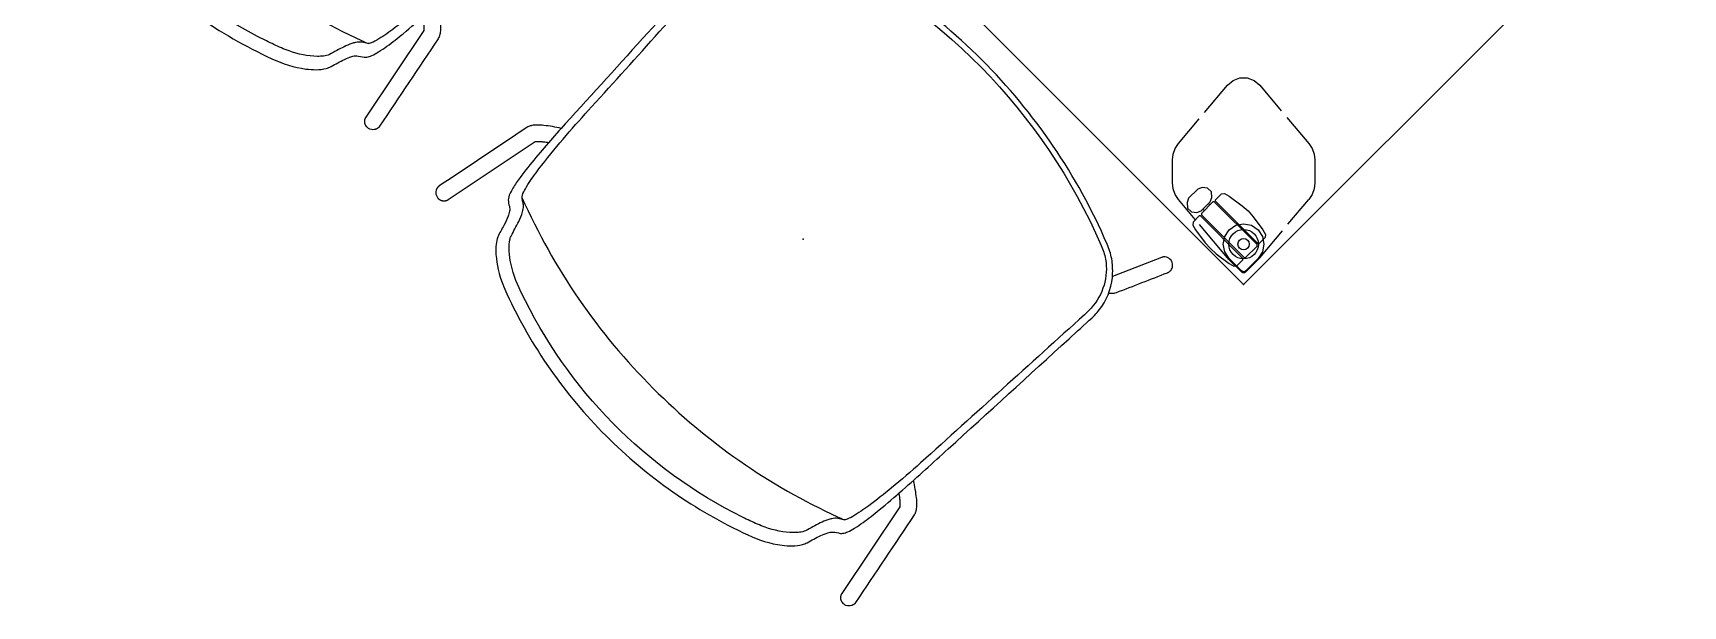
# Model space of a CAD drawing. Header units: inches. Extents: x 0 to 707, y 8 to 426.
# Drawn here: x 449.1 to 512.8, y 130.3 to 152.4 of the extents above; entities that cross this region are included whole.
import ezdxf

# ---------------------------------------------------------------- set-up
doc = ezdxf.new("R2010")
doc.units = ezdxf.units.IN
doc.header["$MEASUREMENT"] = 0
for name, color, linetype in [('SEAT', 5, 'Continuous'), ('TABLE', 6, 'Continuous'), ('TABLE-CASTER3', 6, 'Continuous'), ('TABLE-LEG3', 6, 'Continuous'), ('TABLE-LEGBRACKET3', 6, 'Continuous')]:
    doc.layers.add(name, color=color, linetype=linetype)

# ---------------------------------------------------------------- blocks, each defined once
blk = doc.blocks.new('PHZ515S_2454L_4P')
at = {"layer": 'TABLE'}
for p, q in [((53.875, -24), (53.875, 0)), ((0, -24), (53.875, -24))]:
    blk.add_line(p, q, dxfattribs=at)
blk.add_point((53.875, -24), dxfattribs=at)
at = {"layer": 'TABLE-CASTER3'}
for p, q in [((50.788, -22.452), (50.794, -22.126)), ((50.794, -22.126), (50.864, -22.033)), ((50.864, -22.033), (51.07, -21.98)), ((51.07, -21.98), (51.689, -21.886)), ((51.689, -21.886), (51.985, -21.87)), ((51.985, -21.87), (52.282, -21.886)), ((52.282, -21.886), (52.902, -21.981)), ((52.902, -21.981), (53.106, -22.033)), ((53.106, -22.033), (53.182, -22.126)), ((53.182, -22.126), (53.182, -22.452)), ((50.091, -22.489), (50.016, -22.647)), ((50.016, -22.647), (50.016, -23.148)), ((50.253, -22.354), (50.091, -22.489)), ((50.465, -22.353), (50.253, -22.354)), ((50.629, -22.488), (50.465, -22.353)), ((50.704, -22.648), (50.629, -22.488)), ((50.704, -23.148), (50.704, -22.648)), ((50.778, -22.74), (50.704, -22.74)), ((50.817, -22.543), (50.778, -22.583)), ((50.778, -22.583), (50.778, -23.213)), ((50.828, -22.492), (50.788, -22.452)), ((53.15, -22.543), (50.817, -22.543)), ((53.143, -22.492), (50.828, -22.492)), ((53.182, -22.452), (53.143, -22.492)), ((53.19, -22.582), (53.15, -22.543)), ((53.19, -23.213), (53.19, -22.582)), ((50.016, -23.148), (50.091, -23.307)), ((50.091, -23.307), (50.254, -23.441)), ((50.254, -23.441), (50.466, -23.442)), ((50.466, -23.442), (50.629, -23.307)), ((50.629, -23.307), (50.704, -23.148)), ((50.704, -23.055), (50.778, -23.055)), ((50.778, -23.213), (50.817, -23.252)), ((50.828, -23.303), (50.788, -23.343)), ((50.788, -23.343), (50.794, -23.67)), ((50.817, -23.252), (53.151, -23.252)), ((53.143, -23.303), (50.828, -23.303)), ((53.182, -23.343), (53.143, -23.303)), ((53.151, -23.252), (53.19, -23.213)), ((53.182, -23.67), (53.182, -23.343)), ((50.794, -23.67), (50.864, -23.762)), ((50.864, -23.762), (51.07, -23.815)), ((51.07, -23.815), (51.689, -23.909)), ((51.689, -23.909), (51.985, -23.926)), ((51.985, -23.926), (52.282, -23.909)), ((52.282, -23.909), (52.902, -23.815)), ((52.902, -23.815), (53.106, -23.762)), ((53.106, -23.762), (53.182, -23.67))]:
    blk.add_line(p, q, dxfattribs=at)
blk.add_circle((52.772, -22.898), 0.217, dxfattribs=at)
at = {"layer": 'TABLE-LEG3', "extrusion": (1, -1.22465e-16, 0)}
for p, q in [((52.216, -22.341), (52.471, -22.17)), ((52.471, -22.17), (52.772, -22.11)), ((52.772, -22.11), (53.074, -22.17)), ((53.074, -22.17), (53.329, -22.341)), ((51.985, -22.898), (52.045, -22.596)), ((52.045, -23.199), (51.985, -22.898)), ((52.045, -22.596), (52.216, -22.341)), ((53.329, -22.341), (53.5, -22.596)), ((53.5, -22.596), (53.56, -22.898)), ((53.56, -22.898), (53.56, -23.567)), ((52.216, -23.454), (52.045, -23.199)), ((52.471, -23.625), (52.216, -23.454)), ((53.56, -23.567), (53.551, -23.612)), ((52.772, -23.685), (52.471, -23.625)), ((53.442, -23.685), (52.772, -23.685)), ((53.487, -23.676), (53.442, -23.685)), ((53.525, -23.65), (53.487, -23.676)), ((53.551, -23.612), (53.525, -23.65))]:
    blk.add_line(p, q, dxfattribs=at)
at = {"layer": 'TABLE-LEG3'}
blk.add_circle((52.772, -22.898), 0.571, dxfattribs=at)
at = {"layer": 'TABLE-LEGBRACKET3', "extrusion": (1, -1.22465e-16, 0)}
for p, q in [((48.014, -18.716), (48.134, -18.459)), ((48.134, -18.459), (48.334, -18.259)), ((48.334, -18.259), (48.591, -18.139)), ((48.591, -18.139), (48.874, -18.114)), ((48.874, -18.114), (50.161, -18.227)), ((50.491, -18.256), (51.806, -18.371)), ((51.806, -18.371), (52.03, -18.417)), ((52.03, -18.417), (52.237, -18.513)), ((47.989, -18.999), (48.014, -18.716)), ((48.109, -20.368), (47.989, -18.999)), ((52.237, -18.513), (52.416, -18.655)), ((52.416, -18.655), (53.045, -19.284)), ((53.045, -19.284), (53.187, -19.463)), ((53.187, -19.463), (53.284, -19.67)), ((53.284, -19.67), (53.33, -19.894)), ((48.245, -21.931), (48.136, -20.682)), ((48.292, -22.155), (48.245, -21.931)), ((48.388, -22.362), (48.292, -22.155)), ((48.53, -22.541), (48.388, -22.362)), ((49.159, -23.17), (48.53, -22.541)), ((49.338, -23.312), (49.159, -23.17)), ((49.545, -23.409), (49.338, -23.312)), ((49.769, -23.455), (49.545, -23.409)), ((50.779, -23.543), (49.769, -23.455)), ((52.703, -23.712), (51.032, -23.565)), ((52.771, -23.715), (52.703, -23.712)), ((53.471, -23.715), (52.771, -23.715)), ((53.53, -23.699), (53.471, -23.715)), ((53.574, -23.656), (53.53, -23.699)), ((53.589, -23.596), (53.574, -23.656))]:
    blk.add_line(p, q, dxfattribs=at)
at = {"layer": 'TABLE-LEGBRACKET3', "extrusion": (-1.83697e-16, -1, 0)}
for p, q in [((53.439, -21.143), (53.33, -19.894)), ((53.587, -22.828), (53.468, -21.476)), ((53.59, -22.896), (53.587, -22.828)), ((53.59, -23.596), (53.59, -22.896))]:
    blk.add_line(p, q, dxfattribs=at)
blk = doc.blocks.new('3AAC1704_0P')
at = {"layer": 'SEAT'}
for p, q in [((-8.577, 11.389), (-8.577, 11.389)), ((-8.574, 11.39), (-8.574, 11.39)), ((-8.57, 11.39), (-8.57, 11.39)), ((-8.567, 11.39), (-8.567, 11.39)), ((-8.563, 11.391), (-8.563, 11.391)), ((-8.56, 11.391), (-8.56, 11.391)), ((-8.556, 11.391), (-8.556, 11.391)), ((-8.553, 11.391), (-8.553, 11.391)), ((-8.533, 11.391), (-8.533, 11.391)), ((-8.529, 11.391), (-8.529, 11.391)), ((-8.526, 11.39), (-8.526, 11.39)), ((-8.522, 11.39), (-8.522, 11.39)), ((-8.519, 11.39), (-8.519, 11.39)), ((-8.515, 11.389), (-8.516, 11.389)), ((-8.611, 10.768), (-4.659, 9.983)), ((-10.754, 0.022), (-10.754, 0.012)), ((-10.754, 0.012), (-10.754, 0.002)), ((9.287, -10.297), (7.423, -9.475)), ((-8.611, -10.744), (-4.659, -9.959)), ((-8.577, -11.365), (-8.577, -11.365)), ((-8.574, -11.366), (-8.574, -11.366)), ((-8.57, -11.366), (-8.57, -11.366)), ((-8.567, -11.366), (-8.567, -11.366)), ((-8.563, -11.367), (-8.563, -11.367)), ((-8.56, -11.367), (-8.56, -11.367)), ((-8.556, -11.367), (-8.556, -11.367)), ((-8.553, -11.367), (-8.553, -11.367)), ((-8.533, -11.367), (-8.533, -11.367)), ((-8.529, -11.367), (-8.529, -11.367)), ((-8.526, -11.366), (-8.526, -11.366)), ((-8.522, -11.366), (-8.522, -11.366)), ((-8.519, -11.366), (-8.519, -11.366)), ((-8.515, -11.365), (-8.516, -11.365))]:
    blk.add_line(p, q, dxfattribs=at)
for points in [[(-8.765, 11.297, 0.093123), (-8.83, 11.198, 0.085888), (-8.855, 11.09)], [(-8.855, 11.09, 0.005381), (-8.855, 11.083)], [(-8.855, 11.083, 0.005336), (-8.855, 11.076)], [(-8.855, 11.076, 0.005386), (-8.855, 11.069)], [(-8.855, 11.069, 0.063248), (-8.844, 10.989)], [(-8.844, 10.989, 0.00235), (-8.844, 10.986)], [(-8.844, 10.986, 0.000659), (-8.843, 10.985)], [(-8.843, 10.985, 0.002332), (-8.842, 10.983)], [(-8.842, 10.983, 0.000687), (-8.842, 10.982)], [(-8.842, 10.982, 0.002314), (-8.841, 10.979)], [(-8.841, 10.979, 0.000716), (-8.841, 10.978)], [(-8.841, 10.978, 0.002296), (-8.84, 10.975)], [(-8.84, 10.975, 0.000746), (-8.84, 10.974)], [(-8.84, 10.974, 0.002278), (-8.839, 10.972)], [(-8.839, 10.972, 0.000775), (-8.839, 10.971)], [(-8.839, 10.971, 0.002259), (-8.838, 10.968)], [(-8.838, 10.968, 0.000804), (-8.837, 10.967)], [(-8.837, 10.967, 0.00224), (-8.837, 10.964)], [(-8.837, 10.964, 0.000834), (-8.836, 10.963)], [(-8.836, 10.963, 0.00222), (-8.835, 10.961)], [(-8.835, 10.961, 0.000864), (-8.835, 10.96)], [(-8.835, 10.96, 0.002201), (-8.834, 10.957)], [(-8.834, 10.957, 0.000894), (-8.833, 10.956)], [(-8.833, 10.956, 0.002181), (-8.832, 10.953)], [(-8.832, 10.953, 0.000924), (-8.832, 10.952)], [(-8.832, 10.952, 0.00216), (-8.831, 10.95)], [(-8.831, 10.95, 0.000954), (-8.83, 10.949)], [(-8.83, 10.949, 0.00214), (-8.829, 10.946)], [(-8.829, 10.946, 0.000984), (-8.829, 10.945)], [(-8.829, 10.945, 0.002119), (-8.828, 10.943)], [(-8.828, 10.943, 0.001015), (-8.827, 10.941)], [(-8.827, 10.941, 0.002098), (-8.826, 10.939)], [(-8.826, 10.939, 0.001045), (-8.826, 10.938)], [(-8.826, 10.938, 0.002076), (-8.825, 10.935)], [(-8.825, 10.935, 0.001076), (-8.824, 10.934)], [(-8.824, 10.934, 0.002054), (-8.823, 10.932)], [(-8.823, 10.932, 0.001106), (-8.822, 10.931)], [(-8.822, 10.931, 0.002032), (-8.821, 10.928)], [(-8.821, 10.928, 0.001137), (-8.82, 10.927)], [(-8.82, 10.927, 0.00201), (-8.819, 10.925)], [(-8.819, 10.925, 0.001168), (-8.819, 10.924)], [(-8.819, 10.924, 0.001987), (-8.817, 10.921)], [(-8.817, 10.921, 0.001199), (-8.817, 10.92)], [(-8.817, 10.92, 0.001965), (-8.816, 10.918)], [(-8.816, 10.918, 0.00123), (-8.815, 10.917)], [(-8.815, 10.917, 0.001941), (-8.814, 10.915)], [(-8.814, 10.915, 0.001261), (-8.813, 10.913)], [(-8.813, 10.913, 0.001918), (-8.812, 10.911)], [(-8.812, 10.911, 0.001292), (-8.811, 10.91)], [(-8.811, 10.91, 0.001894), (-8.81, 10.908)], [(-8.81, 10.908, 0.001323), (-8.809, 10.906)], [(-8.809, 10.906, 0.00187), (-8.808, 10.904)], [(-8.808, 10.904, 0.001354), (-8.807, 10.903)], [(-8.807, 10.903, 0.001846), (-8.805, 10.901)], [(-8.805, 10.901, 0.001385), (-8.805, 10.899)], [(-8.805, 10.899, 0.001822), (-8.803, 10.898)], [(-8.803, 10.898, 0.001416), (-8.802, 10.896)], [(-8.802, 10.896, 0.001797), (-8.801, 10.894)], [(-8.801, 10.894, 0.001447), (-8.8, 10.893)], [(-8.8, 10.893, 0.001772), (-8.799, 10.891)], [(-8.799, 10.891, 0.001478), (-8.798, 10.89)], [(-8.798, 10.89, 0.001747), (-8.797, 10.888)], [(-8.797, 10.888, 0.00151), (-8.795, 10.886)], [(-8.795, 10.886, 0.001721), (-8.794, 10.885)], [(-8.794, 10.885, 0.001541), (-8.793, 10.883)], [(-8.793, 10.883, 0.001696), (-8.792, 10.881)], [(-8.792, 10.881, 0.001572), (-8.791, 10.88)], [(-8.791, 10.88, 0.00167), (-8.789, 10.878)], [(-8.789, 10.878, 0.001603), (-8.788, 10.877)], [(-8.788, 10.877, 0.001643), (-8.787, 10.875)], [(-8.787, 10.875, 0.001634), (-8.786, 10.873)], [(-8.786, 10.873, 0.001617), (-8.784, 10.872)], [(-8.784, 10.872, 0.001665), (-8.783, 10.87)], [(-8.783, 10.87, 0.00159), (-8.782, 10.869)], [(-8.782, 10.869, 0.001695), (-8.78, 10.867)], [(-8.78, 10.867, 0.001564), (-8.779, 10.866)], [(-8.779, 10.866, 0.001726), (-8.778, 10.864)], [(-8.778, 10.864, 0.001537), (-8.777, 10.863)], [(-8.777, 10.863, 0.001757), (-8.775, 10.861)], [(-8.775, 10.861, 0.001509), (-8.774, 10.86)], [(-8.774, 10.86, 0.001787), (-8.772, 10.858)], [(-8.772, 10.858, 0.001482), (-8.771, 10.857)], [(-8.771, 10.857, 0.001818), (-8.77, 10.855)], [(-8.77, 10.855, 0.001454), (-8.769, 10.854)], [(-8.769, 10.854, 0.001848), (-8.767, 10.852)], [(-8.767, 10.852, 0.001427), (-8.766, 10.851)], [(-8.766, 10.851, 0.001821), (-8.764, 10.85)], [(-8.688, 11.355, 0.07767), (-8.765, 11.297)], [(-8.764, 10.85, 0.001456), (-8.763, 10.848)], [(-8.763, 10.848, 0.001793), (-8.761, 10.847)], [(-8.761, 10.847, 0.001486), (-8.76, 10.846)], [(-8.76, 10.846, 0.001765), (-8.759, 10.844)], [(-8.759, 10.844, 0.001516), (-8.757, 10.843)], [(-8.757, 10.843, 0.001737), (-8.756, 10.841)], [(-8.756, 10.841, 0.001545), (-8.754, 10.84)], [(-8.754, 10.84, 0.001708), (-8.753, 10.839)], [(-8.753, 10.839, 0.001575), (-8.751, 10.837)], [(-8.751, 10.837, 0.00168), (-8.75, 10.836)], [(-8.75, 10.836, 0.001604), (-8.748, 10.835)], [(-8.748, 10.835, 0.001651), (-8.747, 10.833)], [(-8.687, 11.356, 0.001123), (-8.688, 11.355)], [(-8.685, 11.357, 0.002087), (-8.687, 11.356)], [(-8.683, 11.358, 0.001094), (-8.685, 11.357)], [(-8.681, 11.359, 0.002112), (-8.683, 11.358)], [(-8.68, 11.359, 0.001064), (-8.681, 11.359)], [(-8.678, 11.361, 0.002137), (-8.68, 11.359)], [(-8.676, 11.361, 0.001035), (-8.678, 11.361)], [(-8.674, 11.362, 0.002162), (-8.676, 11.361)], [(-8.673, 11.363, 0.001005), (-8.674, 11.362)], [(-8.671, 11.364, 0.002187), (-8.673, 11.363)], [(-8.669, 11.364, 0.000976), (-8.671, 11.364)], [(-8.667, 11.366, 0.002212), (-8.669, 11.364)], [(-8.666, 11.366, 0.000946), (-8.667, 11.366)], [(-8.663, 11.367, 0.002236), (-8.666, 11.366)], [(-8.662, 11.367, 0.000917), (-8.663, 11.367)], [(-8.66, 11.369, 0.00226), (-8.662, 11.367)], [(-8.659, 11.369, 0.000888), (-8.66, 11.369)], [(-8.656, 11.37, 0.002283), (-8.659, 11.369)], [(-8.655, 11.37, 0.000858), (-8.656, 11.37)], [(-8.653, 11.371, 0.002306), (-8.655, 11.37)], [(-8.652, 11.372, 0.000829), (-8.653, 11.371)], [(-8.649, 11.373, 0.002329), (-8.652, 11.372)], [(-8.648, 11.373, 0.0008), (-8.649, 11.373)], [(-8.646, 11.374, 0.002352), (-8.648, 11.373)], [(-8.645, 11.374, 0.000771), (-8.646, 11.374)], [(-8.642, 11.375, 0.002375), (-8.645, 11.374)], [(-8.641, 11.376, 0.000741), (-8.642, 11.375)], [(-8.638, 11.376, 0.002397), (-8.641, 11.376)], [(-8.637, 11.377, 0.000712), (-8.638, 11.376)], [(-8.635, 11.378, 0.002418), (-8.637, 11.377)], [(-8.634, 11.378, 0.000683), (-8.635, 11.378)], [(-8.631, 11.379, 0.00244), (-8.634, 11.378)], [(-8.63, 11.379, 0.000654), (-8.631, 11.379)], [(-8.627, 11.38, 0.002461), (-8.63, 11.379)], [(-8.624, 11.381, 0.002482), (-8.627, 11.38)], [(-8.627, 11.38, 0.000625), (-8.627, 11.38)], [(-8.623, 11.381, 0.000597), (-8.624, 11.381)], [(-8.62, 11.382, 0.002502), (-8.623, 11.381)], [(-8.617, 11.383, 0.002522), (-8.62, 11.382)], [(-8.62, 11.382, 0.000568), (-8.62, 11.382)], [(-8.616, 11.383, 0.00054), (-8.617, 11.383)], [(-8.613, 11.383, 0.002542), (-8.616, 11.383)], [(-8.612, 11.384, 0.000511), (-8.613, 11.383)], [(-8.609, 11.384, 0.002562), (-8.612, 11.384)], [(-8.606, 11.385, 0.002581), (-8.609, 11.384)], [(-8.609, 11.384, 0.000483), (-8.609, 11.384)], [(-8.605, 11.385, 0.000455), (-8.606, 11.385)], [(-8.602, 11.386, 0.0026), (-8.605, 11.385)], [(-8.602, 11.386, 0.000426), (-8.602, 11.386)], [(-8.599, 11.386, 0.002618), (-8.602, 11.386)], [(-8.598, 11.386, 0.000399), (-8.599, 11.386)], [(-8.595, 11.387, 0.002636), (-8.598, 11.386)], [(-8.592, 11.388, 0.002654), (-8.595, 11.387)], [(-8.595, 11.387, 0.000371), (-8.595, 11.387)], [(-8.591, 11.388, 0.000343), (-8.592, 11.388)], [(-8.588, 11.388, 0.002671), (-8.591, 11.388)], [(-8.584, 11.389, 0.002688), (-8.588, 11.388)], [(-8.588, 11.388, 0.000316), (-8.588, 11.388)], [(-8.584, 11.389, 0.000288), (-8.584, 11.389)], [(-8.581, 11.389, 0.002705), (-8.584, 11.389)], [(-8.581, 11.389, 0.000261), (-8.581, 11.389)], [(-8.577, 11.389, 0.002721), (-8.581, 11.389)], [(-8.574, 11.39, 0.002737), (-8.577, 11.389)], [(-8.57, 11.39, 0.002753), (-8.574, 11.39)], [(-8.567, 11.39, 0.002768), (-8.57, 11.39)], [(-8.563, 11.391, 0.002783), (-8.567, 11.39)], [(-8.56, 11.391, 0.002798), (-8.563, 11.391)], [(-8.556, 11.391, 0.002812), (-8.56, 11.391)], [(-8.553, 11.391, 0.002826), (-8.556, 11.391)], [(-8.55, 11.391, 0.002839), (-8.553, 11.391)], [(-8.546, 11.391, 0.002878), (-8.55, 11.391)], [(-8.539, 11.391, 0.00572), (-8.546, 11.391)], [(-8.533, 11.391, 0.005672), (-8.539, 11.391)], [(-8.529, 11.391, 0.002779), (-8.533, 11.391)], [(-8.526, 11.39, 0.002765), (-8.529, 11.391)], [(-8.522, 11.39, 0.002752), (-8.526, 11.39)], [(-8.519, 11.39, 0.002738), (-8.522, 11.39)], [(-8.516, 11.389, 0.002723), (-8.519, 11.39)], [(-8.512, 11.389, 0.002709), (-8.515, 11.389)], [(-8.512, 11.389, 0.000263), (-8.512, 11.389)], [(-8.509, 11.389, 0.002694), (-8.512, 11.389)], [(-8.508, 11.389, 0.00029), (-8.509, 11.389)], [(-8.505, 11.388, 0.002678), (-8.508, 11.389)], [(-8.505, 11.388, 0.000318), (-8.505, 11.388)], [(-8.502, 11.388, 0.002662), (-8.505, 11.388)], [(-8.501, 11.388, 0.000345), (-8.502, 11.388)], [(-8.498, 11.387, 0.002646), (-8.501, 11.388)], [(-8.498, 11.387, 0.000373), (-8.498, 11.387)], [(-8.495, 11.387, 0.00263), (-8.498, 11.387)], [(-8.494, 11.386, 0.000402), (-8.495, 11.387)], [(-8.491, 11.386, 0.002613), (-8.494, 11.386)], [(-8.491, 11.386, 0.00043), (-8.491, 11.386)], [(-8.489, 11.385, 0.001796), (-8.491, 11.386)], [(-3.587, 9.627, 0.032498), (-3.978, 10.181, 0.023685), (-4.148, 10.369, 0.045651), (-4.309, 10.507, 0.050868), (-4.42, 10.568, 0.047661), (-4.5, 10.593, 0.000019), (-8.489, 11.385)], [(-8.484, 11.384, -0.00256), (-8.481, 11.384)], [(-8.484, 11.384, -0.000487), (-8.484, 11.384)], [(-8.747, 10.833, 0.001633), (-8.745, 10.832)], [(-8.745, 10.832, 0.001622), (-8.744, 10.831)], [(-8.744, 10.831, 0.001662), (-8.742, 10.83)], [(-8.742, 10.83, 0.001593), (-8.741, 10.828)], [(-8.741, 10.828, 0.001691), (-8.739, 10.827)], [(-8.739, 10.827, 0.001564), (-8.738, 10.826)], [(-8.738, 10.826, 0.00172), (-8.736, 10.825)], [(-8.736, 10.825, 0.001535), (-8.735, 10.824)], [(-8.735, 10.824, 0.001748), (-8.733, 10.822)], [(-8.733, 10.822, 0.001505), (-8.732, 10.821)], [(-8.732, 10.821, 0.001777), (-8.73, 10.82)], [(-8.73, 10.82, 0.001476), (-8.728, 10.819)], [(-8.728, 10.819, 0.001805), (-8.727, 10.818)], [(-8.727, 10.818, 0.001446), (-8.725, 10.817)], [(-8.725, 10.817, 0.001833), (-8.723, 10.815)], [(-8.723, 10.815, 0.001416), (-8.722, 10.814)], [(-8.722, 10.814, 0.00186), (-8.72, 10.813)], [(-8.72, 10.813, 0.001386), (-8.719, 10.812)], [(-8.719, 10.812, 0.001888), (-8.717, 10.811)], [(-8.717, 10.811, 0.001357), (-8.716, 10.81)], [(-8.716, 10.81, 0.001915), (-8.714, 10.809)], [(-8.714, 10.809, 0.001326), (-8.712, 10.808)], [(-8.712, 10.808, 0.001942), (-8.71, 10.807)], [(-8.71, 10.807, 0.001296), (-8.709, 10.806)], [(-8.709, 10.806, 0.001969), (-8.707, 10.805)], [(-8.707, 10.805, 0.001266), (-8.706, 10.804)], [(-8.706, 10.804, 0.001995), (-8.704, 10.803)], [(-8.704, 10.803, 0.001236), (-8.702, 10.802)], [(-8.702, 10.802, 0.002022), (-8.7, 10.801)], [(-8.7, 10.801, 0.001206), (-8.699, 10.8)], [(-8.699, 10.8, 0.002048), (-8.697, 10.799)], [(-8.697, 10.799, 0.001175), (-8.696, 10.798)], [(-8.696, 10.798, 0.002073), (-8.694, 10.797)], [(-8.694, 10.797, 0.001145), (-8.692, 10.796)], [(-8.692, 10.796, 0.002099), (-8.69, 10.795)], [(-8.69, 10.795, 0.001115), (-8.689, 10.795)], [(-8.689, 10.795, 0.002124), (-8.687, 10.793)], [(-8.687, 10.793, 0.001084), (-8.686, 10.793)], [(-8.686, 10.793, 0.002149), (-8.683, 10.792)], [(-8.683, 10.792, 0.001054), (-8.682, 10.791)], [(-8.682, 10.791, 0.002173), (-8.68, 10.79)], [(-8.68, 10.79, 0.001023), (-8.679, 10.79)], [(-8.679, 10.79, 0.002198), (-8.676, 10.788)], [(-8.676, 10.788, 0.000993), (-8.675, 10.788)], [(-8.675, 10.788, 0.002222), (-8.673, 10.787)], [(-8.673, 10.787, 0.000963), (-8.672, 10.786)], [(-8.672, 10.786, 0.002245), (-8.669, 10.785)], [(-8.669, 10.785, 0.000932), (-8.668, 10.785)], [(-8.668, 10.785, 0.002269), (-8.666, 10.784)], [(-8.666, 10.784, 0.000902), (-8.665, 10.784)], [(-8.665, 10.784, 0.002292), (-8.662, 10.783)], [(-8.662, 10.783, 0.000872), (-8.661, 10.782)], [(-8.661, 10.782, 0.002314), (-8.659, 10.781)], [(-8.659, 10.781, 0.000842), (-8.658, 10.781)], [(-8.658, 10.781, 0.002337), (-8.655, 10.78)], [(-8.655, 10.78, 0.000812), (-8.654, 10.78)], [(-8.654, 10.78, 0.002359), (-8.652, 10.779)], [(-8.652, 10.779, 0.000782), (-8.651, 10.778)], [(-8.651, 10.778, 0.00238), (-8.648, 10.777)], [(-8.648, 10.777, 0.000752), (-8.647, 10.777)], [(-8.647, 10.777, 0.002402), (-8.645, 10.776)], [(-8.645, 10.776, 0.000722), (-8.644, 10.776)], [(-8.644, 10.776, 0.002423), (-8.641, 10.775)], [(-8.641, 10.775, 0.000692), (-8.64, 10.775)], [(-8.64, 10.775, 0.002443), (-8.638, 10.774)], [(-8.638, 10.774, 0.000663), (-8.637, 10.774)], [(-8.637, 10.774, 0.002464), (-8.634, 10.773)], [(-8.634, 10.773, 0.000633), (-8.633, 10.773)], [(-8.633, 10.773, 0.002484), (-8.631, 10.772)], [(-8.631, 10.772, 0.000604), (-8.63, 10.772)], [(-8.63, 10.772, 0.002503), (-8.627, 10.771)], [(-8.627, 10.771, 0.000574), (-8.626, 10.771)], [(-8.626, 10.771, 0.002522), (-8.623, 10.77)], [(-8.623, 10.77, 0.002541), (-8.62, 10.769)], [(-8.623, 10.77, 0.000545), (-8.623, 10.77)], [(-8.62, 10.769, 0.000516), (-8.619, 10.769)], [(-8.619, 10.769, 0.00256), (-8.616, 10.769)], [(-8.616, 10.769, 0.000487), (-8.616, 10.768)], [(-8.616, 10.768, 0.002578), (-8.613, 10.768)], [(-8.613, 10.768, 0.000459), (-8.612, 10.768)], [(-8.612, 10.768, 0.000801), (-8.611, 10.768)], [(-8.606, 10.766, -0.001214), (-8.607, 10.767)], [(-8.605, 10.766, -0.000402), (-8.606, 10.766)], [(7.53, 9.404, 0.185148), (5.922, 10.064, 0.024311), (5.33, 10.047, -0.001735), (1.385, 9.866, 0.000575), (-3.348, 9.641, 0.01016), (-5.318, 9.499, 0.020748), (-6.296, 9.367, 0.041578), (-6.772, 9.24, 0.086911), (-6.985, 9.117, 0.079863), (-7.127, 8.916, -0.122332), (-7.261, 8.774, -0.04141), (-7.434, 8.679, -0.027607), (-7.804, 8.54, 0.030752), (-8.275, 8.393, 0.068528), (-8.527, 8.238, 0.044194), (-8.81, 7.964, 0.073482), (-9.438, 6.965, 0.016532), (-9.587, 6.599, 0.087972), (-10.754, 0.022)], [(-6.547, 8.806, -0.093975), (-6.473, 8.861, -0.054776), (-6.213, 8.957, -0.020349), (-5.851, 9.04, -0.015315), (-5.119, 9.153, -0.01235), (-3.643, 9.298, -0.00696), (-2.163, 9.385, -0.00011), (5.614, 9.775, -0.025336), (5.984, 9.775, -0.206383), (7.603, 8.981, -0.067015), (7.896, 8.51, -0.018399), (8.103, 7.995, -0.185534), (7.969, -8.316, -0.052748), (7.715, -8.809, -0.230715), (5.984, -9.751, -0.025366), (5.614, -9.751, -0.000443), (-2.903, -9.323, -0.009714), (-4.382, -9.21, -0.013707), (-5.486, -9.078, -0.028518), (-6.213, -8.933, -0.074192), (-6.513, -8.813, -0.046766), (-6.547, -8.782)], [(-4.67, 9.991, -0.018656), (-4.663, 9.986, -0.01944), (-4.643, 9.97, -0.017955), (-4.605, 9.936, -0.019962), (-4.523, 9.849, -0.012877), (-4.436, 9.745, -0.013284), (-4.313, 9.582)], [(9.772, 0.012, 0.094615), (8.165, 8.468, 0.023192), (8.041, 8.739, 0.0657), (7.701, 9.228)], [(-6.547, -8.782, 0.005069), (-6.679, -8.582, 0.100744), (-6.852, -8.419, 0.031518), (-6.991, -8.341, 0.028802), (-7.286, -8.22, 0.010966), (-7.895, -8.034, -0.072108), (-8.101, -7.913, -0.035637), (-8.279, -7.754, -0.081182), (-8.903, -6.834, -0.016357), (-9.031, -6.541, -0.012518), (-9.248, -5.942, -0.168415), (-9.143, 6.267, -0.070037), (-8.583, 7.409, -0.040147), (-8.279, 7.778, -0.051222), (-8.036, 7.983, -0.051887), (-7.895, 8.058, 0.010964), (-7.286, 8.244, 0.039556), (-6.92, 8.402, 0.072189), (-6.729, 8.544, 0.046307), (-6.634, 8.672, 0.003343), (-6.547, 8.806)], [(-6.54, 8.814, 0.093266), (-8.169, 0.012)], [(-10.754, 0.002, 0.087915), (-9.587, -6.575, 0.075827), (-8.936, -7.788, 0.034138), (-8.674, -8.084, 0.064053), (-8.363, -8.325, 0.054009), (-8.182, -8.403, -0.021193), (-7.617, -8.58, -0.035018), (-7.346, -8.699, -0.078004), (-7.186, -8.813, -0.02229), (-7.018, -9.057, 0.067382), (-6.947, -9.124, 0.062743), (-6.772, -9.216, 0.03585), (-6.489, -9.302, 0.018711), (-6.102, -9.378, 0.01482), (-5.318, -9.475, 0.008239), (-4.137, -9.57, 0.005591), (-1.771, -9.693, 0.000996), (4.541, -9.985, 0.002161), (5.725, -10.041, 0.050663), (6.315, -9.999, 0.144212), (7.53, -9.38)], [(-8.169, 0.012, 0.089913), (-6.641, -8.527, 0.003121), (-6.54, -8.79)], [(7.701, -9.204, 0.066007), (8.041, -8.715, 0.023192), (8.165, -8.444, 0.094691), (9.772, 0.012)], [(-4.67, -9.967, 0.018656), (-4.663, -9.962, 0.01944), (-4.643, -9.946, 0.017955), (-4.605, -9.912, 0.019962), (-4.523, -9.825, 0.012877), (-4.436, -9.721, 0.013284), (-4.313, -9.558)], [(7.53, -9.38, 0.014279), (7.606, -9.305, 0.002709), (7.638, -9.271, 0.001651), (7.69, -9.215, 0.001032), (7.701, -9.204)], [(-3.587, -9.603, -0.032498), (-3.978, -10.157, -0.023685), (-4.148, -10.345, -0.045651), (-4.309, -10.483, -0.050868), (-4.42, -10.544, -0.047661), (-4.5, -10.569, -0.000019), (-8.489, -11.361)], [(6.874, -9.822, 0.015324), (6.92, -9.881, 0.061207), (7.015, -9.973, 0.061512), (7.097, -10.019, 0.000026), (9.033, -10.874)], [(-8.772, -10.834, -0.001482), (-8.771, -10.833)], [(-8.771, -10.833, -0.001818), (-8.77, -10.831)], [(-8.77, -10.831, -0.001454), (-8.769, -10.83)], [(-8.769, -10.83, -0.001848), (-8.767, -10.828)], [(-8.767, -10.828, -0.001427), (-8.766, -10.827)], [(-8.766, -10.827, -0.001821), (-8.764, -10.826)], [(-8.764, -10.826, -0.001456), (-8.763, -10.824)], [(-8.763, -10.824, -0.001793), (-8.761, -10.823)], [(-8.761, -10.823, -0.001486), (-8.76, -10.822)], [(-8.76, -10.822, -0.001765), (-8.759, -10.82)], [(-8.759, -10.82, -0.001516), (-8.757, -10.819)], [(-8.757, -10.819, -0.001737), (-8.756, -10.817)], [(-8.756, -10.817, -0.001545), (-8.754, -10.816)], [(-8.754, -10.816, -0.001708), (-8.753, -10.815)], [(-8.753, -10.815, -0.001575), (-8.751, -10.813)], [(-8.751, -10.813, -0.00168), (-8.75, -10.812)], [(-8.75, -10.812, -0.001604), (-8.748, -10.811)], [(-8.748, -10.811, -0.001651), (-8.747, -10.809)], [(-8.747, -10.809, -0.001633), (-8.745, -10.808)], [(-8.745, -10.808, -0.001622), (-8.744, -10.807)], [(-8.744, -10.807, -0.001662), (-8.742, -10.806)], [(-8.742, -10.806, -0.001593), (-8.741, -10.804)], [(-8.741, -10.804, -0.001691), (-8.739, -10.803)], [(-8.739, -10.803, -0.001564), (-8.738, -10.802)], [(-8.738, -10.802, -0.00172), (-8.736, -10.801)], [(-8.736, -10.801, -0.001535), (-8.735, -10.8)], [(-8.735, -10.8, -0.001748), (-8.733, -10.798)], [(-8.733, -10.798, -0.001505), (-8.732, -10.797)], [(-8.732, -10.797, -0.001777), (-8.73, -10.796)], [(-8.73, -10.796, -0.001476), (-8.728, -10.795)], [(-8.728, -10.795, -0.001805), (-8.727, -10.794)], [(-8.727, -10.794, -0.001446), (-8.725, -10.793)], [(-8.725, -10.793, -0.001833), (-8.723, -10.791)], [(-8.723, -10.791, -0.001416), (-8.722, -10.79)], [(-8.722, -10.79, -0.00186), (-8.72, -10.789)], [(-8.72, -10.789, -0.001386), (-8.719, -10.788)], [(-8.719, -10.788, -0.001888), (-8.717, -10.787)], [(-8.717, -10.787, -0.001357), (-8.716, -10.786)], [(-8.716, -10.786, -0.001915), (-8.714, -10.785)], [(-8.714, -10.785, -0.001326), (-8.712, -10.784)], [(-8.712, -10.784, -0.001942), (-8.71, -10.783)], [(-8.71, -10.783, -0.001296), (-8.709, -10.782)], [(-8.709, -10.782, -0.001969), (-8.707, -10.781)], [(-8.707, -10.781, -0.001266), (-8.706, -10.78)], [(-8.706, -10.78, -0.001995), (-8.704, -10.779)], [(-8.704, -10.779, -0.001236), (-8.702, -10.778)], [(-8.702, -10.778, -0.002022), (-8.7, -10.777)], [(-8.7, -10.777, -0.001206), (-8.699, -10.776)], [(-8.699, -10.776, -0.002048), (-8.697, -10.775)], [(-8.697, -10.775, -0.001175), (-8.696, -10.774)], [(-8.696, -10.774, -0.002073), (-8.694, -10.773)], [(-8.694, -10.773, -0.001145), (-8.692, -10.772)], [(-8.692, -10.772, -0.002099), (-8.69, -10.771)], [(-8.69, -10.771, -0.001115), (-8.689, -10.771)], [(-8.689, -10.771, -0.002124), (-8.687, -10.769)], [(-8.687, -10.769, -0.001084), (-8.686, -10.769)], [(-8.686, -10.769, -0.002149), (-8.683, -10.768)], [(-8.683, -10.768, -0.001054), (-8.682, -10.767)], [(-8.682, -10.767, -0.002173), (-8.68, -10.766)], [(-8.68, -10.766, -0.001023), (-8.679, -10.766)], [(-8.679, -10.766, -0.002198), (-8.676, -10.764)], [(-8.676, -10.764, -0.000993), (-8.675, -10.764)], [(-8.675, -10.764, -0.002222), (-8.673, -10.763)], [(-8.673, -10.763, -0.000963), (-8.672, -10.762)], [(-8.672, -10.762, -0.002245), (-8.669, -10.761)], [(-8.669, -10.761, -0.000932), (-8.668, -10.761)], [(-8.668, -10.761, -0.002269), (-8.666, -10.76)], [(-8.666, -10.76, -0.000902), (-8.665, -10.76)], [(-8.665, -10.76, -0.002292), (-8.662, -10.759)], [(-8.662, -10.759, -0.000872), (-8.661, -10.758)], [(-8.661, -10.758, -0.002314), (-8.659, -10.757)], [(-8.659, -10.757, -0.000842), (-8.658, -10.757)], [(-8.658, -10.757, -0.002337), (-8.655, -10.756)], [(-8.655, -10.756, -0.000812), (-8.654, -10.756)], [(-8.654, -10.756, -0.002359), (-8.652, -10.755)], [(-8.652, -10.755, -0.000782), (-8.651, -10.754)], [(-8.651, -10.754, -0.00238), (-8.648, -10.753)], [(-8.648, -10.753, -0.000752), (-8.647, -10.753)], [(-8.647, -10.753, -0.002402), (-8.645, -10.752)], [(-8.645, -10.752, -0.000722), (-8.644, -10.752)], [(-8.644, -10.752, -0.002423), (-8.641, -10.751)], [(-8.641, -10.751, -0.000692), (-8.64, -10.751)], [(-8.64, -10.751, -0.002443), (-8.638, -10.75)], [(-8.638, -10.75, -0.000663), (-8.637, -10.75)], [(-8.637, -10.75, -0.002464), (-8.634, -10.749)], [(-8.634, -10.749, -0.000633), (-8.633, -10.749)], [(-8.633, -10.749, -0.002484), (-8.631, -10.748)], [(-8.631, -10.748, -0.000604), (-8.63, -10.748)], [(-8.63, -10.748, -0.002503), (-8.627, -10.747)], [(-8.627, -10.747, -0.000574), (-8.626, -10.747)], [(-8.626, -10.747, -0.002522), (-8.623, -10.746)], [(-8.623, -10.746, -0.002541), (-8.62, -10.745)], [(-8.623, -10.746, -0.000545), (-8.623, -10.746)], [(-8.62, -10.745, -0.000516), (-8.619, -10.745)], [(-8.619, -10.745, -0.00256), (-8.616, -10.745)], [(-8.616, -10.744, -0.002578), (-8.613, -10.744)], [(-8.616, -10.745, -0.000487), (-8.616, -10.744)], [(-8.613, -10.744, -0.000459), (-8.612, -10.744)], [(-8.612, -10.744, -0.000801), (-8.611, -10.744)], [(-8.606, -10.742, 0.001214), (-8.607, -10.743)], [(-8.605, -10.742, 0.000402), (-8.606, -10.742)], [(9.448, -10.462, 0.067898), (9.399, -10.379, 0.066031), (9.351, -10.332, 0.037422), (9.32, -10.313, 0.015024), (9.3, -10.303, 0.005231), (9.287, -10.297)], [(9.348, -10.836, 0.00639), (9.354, -10.831)], [(9.354, -10.831, 0.068797), (9.414, -10.768)], [(9.414, -10.768, 0.072806), (9.456, -10.686)], [(9.473, -10.578, 0.095143), (9.448, -10.462)], [(9.456, -10.686, 0.01101), (9.46, -10.673)], [(9.46, -10.673, 0.072829), (9.473, -10.582)], [(9.473, -10.582, 0.003155), (9.473, -10.578)], [(-8.855, -11.045, -0.063248), (-8.844, -10.965)], [(-8.855, -11.052, -0.005386), (-8.855, -11.045)], [(-8.855, -11.059, -0.005336), (-8.855, -11.052)], [(-8.855, -11.066, -0.005381), (-8.855, -11.059)], [(-8.765, -11.273, -0.093123), (-8.83, -11.174, -0.085888), (-8.855, -11.066)], [(-8.844, -10.962, -0.000659), (-8.843, -10.961)], [(-8.844, -10.965, -0.00235), (-8.844, -10.962)], [(-8.843, -10.961, -0.002332), (-8.842, -10.959)], [(-8.842, -10.958, -0.002314), (-8.841, -10.955)], [(-8.842, -10.959, -0.000687), (-8.842, -10.958)], [(-8.841, -10.954, -0.002296), (-8.84, -10.951)], [(-8.841, -10.955, -0.000716), (-8.841, -10.954)], [(-8.84, -10.95, -0.002278), (-8.839, -10.948)], [(-8.84, -10.951, -0.000746), (-8.84, -10.95)], [(-8.839, -10.947, -0.002259), (-8.838, -10.944)], [(-8.839, -10.948, -0.000775), (-8.839, -10.947)], [(-8.838, -10.944, -0.000804), (-8.837, -10.943)], [(-8.837, -10.94, -0.000834), (-8.836, -10.939)], [(-8.837, -10.943, -0.00224), (-8.837, -10.94)], [(-8.836, -10.939, -0.00222), (-8.835, -10.937)], [(-8.835, -10.936, -0.002201), (-8.834, -10.933)], [(-8.835, -10.937, -0.000864), (-8.835, -10.936)], [(-8.834, -10.933, -0.000894), (-8.833, -10.932)], [(-8.833, -10.932, -0.002181), (-8.832, -10.929)], [(-8.832, -10.928, -0.00216), (-8.831, -10.926)], [(-8.832, -10.929, -0.000924), (-8.832, -10.928)], [(-8.831, -10.926, -0.000954), (-8.83, -10.925)], [(-8.83, -10.925, -0.00214), (-8.829, -10.922)], [(-8.829, -10.921, -0.002119), (-8.828, -10.919)], [(-8.829, -10.922, -0.000984), (-8.829, -10.921)], [(-8.828, -10.919, -0.001015), (-8.827, -10.917)], [(-8.827, -10.917, -0.002098), (-8.826, -10.915)], [(-8.826, -10.914, -0.002076), (-8.825, -10.911)], [(-8.826, -10.915, -0.001045), (-8.826, -10.914)], [(-8.825, -10.911, -0.001076), (-8.824, -10.91)], [(-8.824, -10.91, -0.002054), (-8.823, -10.908)], [(-8.823, -10.908, -0.001106), (-8.822, -10.907)], [(-8.822, -10.907, -0.002032), (-8.821, -10.904)], [(-8.821, -10.904, -0.001137), (-8.82, -10.903)], [(-8.82, -10.903, -0.00201), (-8.819, -10.901)], [(-8.819, -10.9, -0.001987), (-8.817, -10.897)], [(-8.819, -10.901, -0.001168), (-8.819, -10.9)], [(-8.817, -10.896, -0.001965), (-8.816, -10.894)], [(-8.817, -10.897, -0.001199), (-8.817, -10.896)], [(-8.816, -10.894, -0.00123), (-8.815, -10.893)], [(-8.815, -10.893, -0.001941), (-8.814, -10.891)], [(-8.814, -10.891, -0.001261), (-8.813, -10.889)], [(-8.813, -10.889, -0.001918), (-8.812, -10.887)], [(-8.812, -10.887, -0.001292), (-8.811, -10.886)], [(-8.811, -10.886, -0.001894), (-8.81, -10.884)], [(-8.81, -10.884, -0.001323), (-8.809, -10.882)], [(-8.809, -10.882, -0.00187), (-8.808, -10.88)], [(-8.808, -10.88, -0.001354), (-8.807, -10.879)], [(-8.807, -10.879, -0.001846), (-8.805, -10.877)], [(-8.805, -10.875, -0.001822), (-8.803, -10.874)], [(-8.805, -10.877, -0.001385), (-8.805, -10.875)], [(-8.803, -10.874, -0.001416), (-8.802, -10.872)], [(-8.802, -10.872, -0.001797), (-8.801, -10.87)], [(-8.801, -10.87, -0.001447), (-8.8, -10.869)], [(-8.8, -10.869, -0.001772), (-8.799, -10.867)], [(-8.799, -10.867, -0.001478), (-8.798, -10.866)], [(-8.798, -10.866, -0.001747), (-8.797, -10.864)], [(-8.797, -10.864, -0.00151), (-8.795, -10.862)], [(-8.795, -10.862, -0.001721), (-8.794, -10.861)], [(-8.794, -10.861, -0.001541), (-8.793, -10.859)], [(-8.793, -10.859, -0.001696), (-8.792, -10.857)], [(-8.792, -10.857, -0.001572), (-8.791, -10.856)], [(-8.791, -10.856, -0.00167), (-8.789, -10.854)], [(-8.789, -10.854, -0.001603), (-8.788, -10.853)], [(-8.788, -10.853, -0.001643), (-8.787, -10.851)], [(-8.787, -10.851, -0.001634), (-8.786, -10.849)], [(-8.786, -10.849, -0.001617), (-8.784, -10.848)], [(-8.784, -10.848, -0.001665), (-8.783, -10.846)], [(-8.783, -10.846, -0.00159), (-8.782, -10.845)], [(-8.782, -10.845, -0.001695), (-8.78, -10.843)], [(-8.78, -10.843, -0.001564), (-8.779, -10.842)], [(-8.779, -10.842, -0.001726), (-8.778, -10.84)], [(-8.778, -10.84, -0.001537), (-8.777, -10.839)], [(-8.777, -10.839, -0.001757), (-8.775, -10.837)], [(-8.775, -10.837, -0.001509), (-8.774, -10.836)], [(-8.774, -10.836, -0.001787), (-8.772, -10.834)], [(-8.688, -11.331, -0.07767), (-8.765, -11.273)], [(-8.687, -11.332, -0.001123), (-8.688, -11.331)], [(-8.685, -11.333, -0.002087), (-8.687, -11.332)], [(-8.683, -11.334, -0.001094), (-8.685, -11.333)], [(-8.681, -11.335, -0.002112), (-8.683, -11.334)], [(-8.68, -11.335, -0.001064), (-8.681, -11.335)], [(-8.678, -11.337, -0.002137), (-8.68, -11.335)], [(-8.676, -11.337, -0.001035), (-8.678, -11.337)], [(-8.674, -11.338, -0.002162), (-8.676, -11.337)], [(-8.673, -11.339, -0.001005), (-8.674, -11.338)], [(-8.671, -11.34, -0.002187), (-8.673, -11.339)], [(-8.669, -11.34, -0.000976), (-8.671, -11.34)], [(-8.667, -11.342, -0.002212), (-8.669, -11.34)], [(-8.666, -11.342, -0.000946), (-8.667, -11.342)], [(-8.663, -11.343, -0.002236), (-8.666, -11.342)], [(-8.662, -11.343, -0.000917), (-8.663, -11.343)], [(-8.66, -11.345, -0.00226), (-8.662, -11.343)], [(-8.659, -11.345, -0.000888), (-8.66, -11.345)], [(-8.656, -11.346, -0.002283), (-8.659, -11.345)], [(-8.655, -11.346, -0.000858), (-8.656, -11.346)], [(-8.653, -11.347, -0.002306), (-8.655, -11.346)], [(-8.652, -11.348, -0.000829), (-8.653, -11.347)], [(-8.649, -11.349, -0.002329), (-8.652, -11.348)], [(-8.648, -11.349, -0.0008), (-8.649, -11.349)], [(-8.646, -11.35, -0.002352), (-8.648, -11.349)], [(-8.645, -11.35, -0.000771), (-8.646, -11.35)], [(-8.642, -11.351, -0.002375), (-8.645, -11.35)], [(-8.641, -11.352, -0.000741), (-8.642, -11.351)], [(-8.638, -11.352, -0.002397), (-8.641, -11.352)], [(-8.637, -11.353, -0.000712), (-8.638, -11.352)], [(-8.635, -11.354, -0.002418), (-8.637, -11.353)], [(-8.634, -11.354, -0.000683), (-8.635, -11.354)], [(-8.631, -11.355, -0.00244), (-8.634, -11.354)], [(-8.63, -11.355, -0.000654), (-8.631, -11.355)], [(-8.627, -11.356, -0.002461), (-8.63, -11.355)], [(-8.627, -11.356, -0.000625), (-8.627, -11.356)], [(-8.624, -11.357, -0.002482), (-8.627, -11.356)], [(-8.623, -11.357, -0.000597), (-8.624, -11.357)], [(-8.62, -11.358, -0.002502), (-8.623, -11.357)], [(-8.62, -11.358, -0.000568), (-8.62, -11.358)], [(-8.617, -11.359, -0.002522), (-8.62, -11.358)], [(-8.616, -11.359, -0.00054), (-8.617, -11.359)], [(-8.613, -11.359, -0.002542), (-8.616, -11.359)], [(-8.612, -11.36, -0.000511), (-8.613, -11.359)], [(-8.609, -11.36, -0.002562), (-8.612, -11.36)], [(-8.609, -11.36, -0.000483), (-8.609, -11.36)], [(-8.606, -11.361, -0.002581), (-8.609, -11.36)], [(-8.605, -11.361, -0.000455), (-8.606, -11.361)], [(-8.602, -11.362, -0.0026), (-8.605, -11.361)], [(-8.602, -11.362, -0.000426), (-8.602, -11.362)], [(-8.599, -11.362, -0.002618), (-8.602, -11.362)], [(-8.598, -11.362, -0.000399), (-8.599, -11.362)], [(-8.595, -11.363, -0.002636), (-8.598, -11.362)], [(-8.595, -11.363, -0.000371), (-8.595, -11.363)], [(-8.592, -11.364, -0.002654), (-8.595, -11.363)], [(-8.591, -11.364, -0.000343), (-8.592, -11.364)], [(-8.588, -11.364, -0.002671), (-8.591, -11.364)], [(-8.588, -11.364, -0.000316), (-8.588, -11.364)], [(-8.584, -11.365, -0.002688), (-8.588, -11.364)], [(-8.584, -11.365, -0.000288), (-8.584, -11.365)], [(-8.581, -11.365, -0.002705), (-8.584, -11.365)], [(-8.581, -11.365, -0.000261), (-8.581, -11.365)], [(-8.577, -11.365, -0.002721), (-8.581, -11.365)], [(-8.574, -11.366, -0.002737), (-8.577, -11.365)], [(-8.57, -11.366, -0.002753), (-8.574, -11.366)], [(-8.567, -11.366, -0.002768), (-8.57, -11.366)], [(-8.563, -11.367, -0.002783), (-8.567, -11.366)], [(-8.56, -11.367, -0.002798), (-8.563, -11.367)], [(-8.556, -11.367, -0.002812), (-8.56, -11.367)], [(-8.553, -11.367, -0.002826), (-8.556, -11.367)], [(-8.55, -11.367, -0.002839), (-8.553, -11.367)], [(-8.546, -11.367, -0.002878), (-8.55, -11.367)], [(-8.539, -11.367, -0.00572), (-8.546, -11.367)], [(-8.533, -11.367, -0.005672), (-8.539, -11.367)], [(-8.529, -11.367, -0.002779), (-8.533, -11.367)], [(-8.526, -11.366, -0.002765), (-8.529, -11.367)], [(-8.522, -11.366, -0.002752), (-8.526, -11.366)], [(-8.519, -11.366, -0.002738), (-8.522, -11.366)], [(-8.516, -11.365, -0.002723), (-8.519, -11.366)], [(-8.512, -11.365, -0.002709), (-8.515, -11.365)], [(-8.512, -11.365, -0.000263), (-8.512, -11.365)], [(-8.509, -11.365, -0.002694), (-8.512, -11.365)], [(-8.508, -11.365, -0.00029), (-8.509, -11.365)], [(-8.505, -11.364, -0.002678), (-8.508, -11.365)], [(-8.505, -11.364, -0.000318), (-8.505, -11.364)], [(-8.502, -11.364, -0.002662), (-8.505, -11.364)], [(-8.501, -11.364, -0.000345), (-8.502, -11.364)], [(-8.498, -11.363, -0.002646), (-8.501, -11.364)], [(-8.498, -11.363, -0.000373), (-8.498, -11.363)], [(-8.495, -11.363, -0.00263), (-8.498, -11.363)], [(-8.494, -11.362, -0.000402), (-8.495, -11.363)], [(-8.491, -11.362, -0.002613), (-8.494, -11.362)], [(-8.489, -11.361, -0.001796), (-8.491, -11.362)], [(-8.491, -11.362, -0.00043), (-8.491, -11.362)], [(-8.484, -11.36, 0.00256), (-8.481, -11.36)], [(-8.484, -11.36, 0.000487), (-8.484, -11.36)], [(9.033, -10.874, 0.00569), (9.048, -10.88, 0.012334), (9.063, -10.886, 0.064145), (9.122, -10.899, 0.031073), (9.161, -10.901, 0.029597), (9.205, -10.897)], [(9.205, -10.897, 0.125925), (9.348, -10.836)]]:
    blk.add_lwpolyline(points, format="xyb", dxfattribs=at)
blk.add_point((0, 0), dxfattribs=at)

msp = doc.modelspace()

# ---------------------------------------------------------------- block references
for name, p, rotation in [('PHZ515S_2454L_4P', (474.688, 197.765), 315), ('3AAC1704_0P', (460.408, 162.846), 45), ('3AAC1704_0P', (478.797, 144.457), 45)]:
    msp.add_blockref(name, p, dxfattribs=dict(rotation=rotation))

doc.saveas('drawing.dxf')
